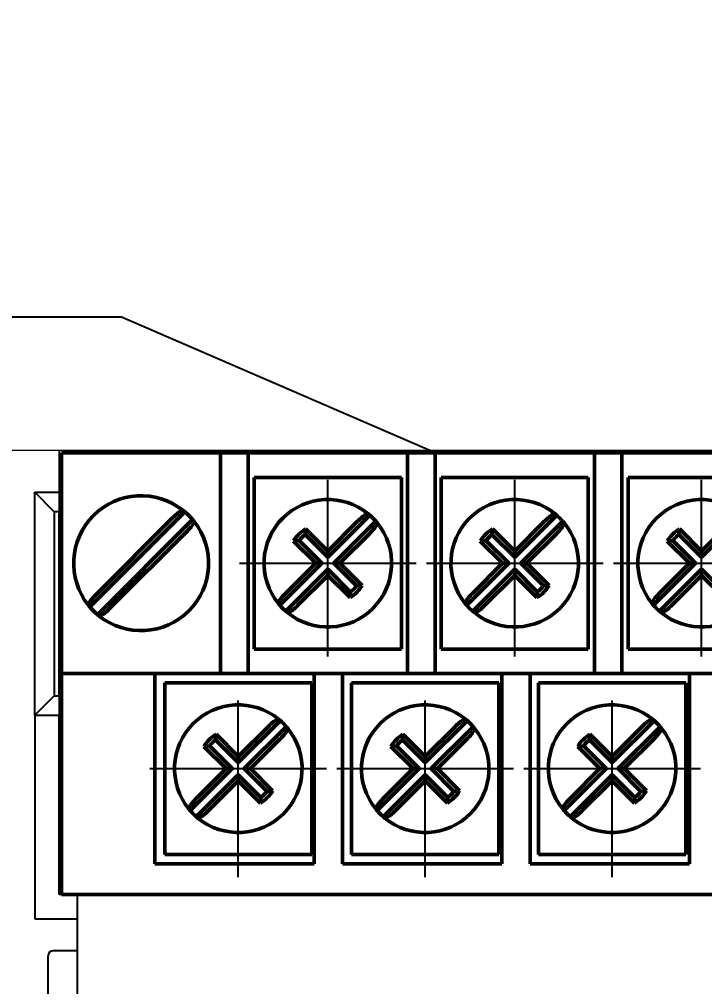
# Model space of a CAD drawing. Header units: millimetres. Extents: x 3520 to 8864, y 403 to 1747.
# Drawn here: x 5619.863 to 5623.215, y 875.92 to 880.653 of the extents above; entities that cross this region are included whole.
import ezdxf
from ezdxf import colors
from ezdxf.entities.mleader import LeaderData, LeaderLine
from ezdxf.math import Vec2, Vec3

# ---------------------------------------------------------------- set-up
doc = ezdxf.new("R2010")
doc.units = ezdxf.units.MM
doc.linetypes.add('CENTER', pattern=[10.16, 6.35, -1.27, 1.27, -1.27])
doc.layers.add('main', color=5, linetype='Continuous', lineweight=50)
doc.layers.add('ОСЕВЫЕ', color=1, linetype='CENTER', lineweight=25)
doc.layers.add('Ссылки', color=6, linetype='Continuous')
doc.styles.get("Standard").update_dxf_attribs({"font": 'arial.ttf'})

# ---------------------------------------------------------------- blocks, each defined once
blk = doc.blocks.new('_None')

msp = doc.modelspace()

# ---------------------------------------------------------------- linework, layer by layer
at = {"color": 0, "linetype": 'Continuous', "lineweight": 15}
for p, q in [((5620.0579, 878.5436, 1518.358), (5619.6679, 878.5436, 1518.358)), ((5626.8379, 878.5436, 1518.358), (5620.0579, 878.5436, 1518.358))]:
    msp.add_line(p, q, dxfattribs=at)
at = {"layer": 'main', "color": 0, "lineweight": 25}
for p, q in [((5620.0579, 878.5436, 1518.358), (5620.0579, 878.3396, 1518.358)), ((5619.9379, 877.2476, 1518.358), (5619.9379, 878.3396, 1518.358)), ((5620.0339, 878.2436, 1518.358), (5619.9379, 878.3396, 1518.358)), ((5619.9379, 878.3396, 1518.358), (5620.0579, 878.3396, 1518.358)), ((5620.0579, 878.3396, 1518.358), (5620.0579, 878.2436, 1518.358)), ((5620.0339, 878.2436, 1518.358), (5620.0339, 877.3436, 1518.358)), ((5620.0579, 878.2436, 1518.358), (5620.0339, 878.2436, 1518.358)), ((5620.0579, 877.3436, 1518.358), (5620.0579, 878.2436, 1518.358)), ((5620.0339, 877.3436, 1518.358), (5619.9379, 877.2476, 1518.358)), ((5620.0339, 877.3436, 1518.358), (5620.0579, 877.3436, 1518.358)), ((5620.0579, 877.3436, 1518.358), (5620.0579, 877.2476, 1518.358)), ((5619.9379, 877.2476, 1518.358), (5620.0579, 877.2476, 1518.358)), ((5619.9379, 877.2476, 1518.358), (5619.9379, 876.2516, 1518.358)), ((5620.0579, 876.3716, 1518.358), (5620.0579, 877.2476, 1518.358)), ((5620.1479, 876.3716, 1518.358), (5620.0579, 876.3716, 1518.358)), ((5620.1479, 875.6636, 1518.358), (5620.1479, 876.3716, 1518.358)), ((5619.9379, 876.2516, 1518.358), (5620.1479, 876.2516, 1518.358)), ((5620.0039, 875.8796, 1518.358), (5620.0039, 876.0716, 1518.358)), ((5620.1479, 876.0956, 1518.358), (5620.0279, 876.0956, 1518.358))]:
    msp.add_line(p, q, dxfattribs=at)
at = {"layer": 'main', "color": 0}
for p, q in [((5620.8475, 878.5316, 1518.358), (5620.0699, 878.5316, 1518.358)), ((5620.0699, 877.4516, 1518.358), (5620.0699, 878.5316, 1518.358)), ((5620.8475, 878.5316, 1518.358), (5620.9819, 878.5316, 1518.358)), ((5620.8475, 878.4116, 1518.358), (5620.8475, 878.5316, 1518.358)), ((5620.9819, 878.5316, 1518.358), (5620.9819, 878.4116, 1518.358)), ((5621.7619, 878.5316, 1518.358), (5620.9819, 878.5316, 1518.358)), ((5621.7619, 878.5316, 1518.358), (5621.8963, 878.5316, 1518.358)), ((5621.7619, 878.4116, 1518.358), (5621.7619, 878.5316, 1518.358)), ((5621.8963, 878.5316, 1518.358), (5621.8963, 878.4116, 1518.358)), ((5622.6763, 878.5316, 1518.358), (5621.8963, 878.5316, 1518.358)), ((5622.6763, 878.5316, 1518.358), (5622.8107, 878.5316, 1518.358)), ((5622.6763, 878.4116, 1518.358), (5622.6763, 878.5316, 1518.358)), ((5622.8107, 878.5316, 1518.358), (5622.8107, 878.4116, 1518.358)), ((5623.5907, 878.5316, 1518.358), (5622.8107, 878.5316, 1518.358)), ((5620.8475, 877.4516, 1518.358), (5620.8475, 878.4116, 1518.358)), ((5620.9819, 878.4116, 1518.358), (5620.9819, 877.4516, 1518.358)), ((5621.0119, 878.4116, 1518.358), (5621.0119, 877.5716, 1518.358)), ((5621.7319, 878.4116, 1518.358), (5621.0119, 878.4116, 1518.358)), ((5621.7319, 877.5716, 1518.358), (5621.7319, 878.4116, 1518.358)), ((5621.7619, 877.4516, 1518.358), (5621.7619, 878.4116, 1518.358)), ((5621.8963, 878.4116, 1518.358), (5621.8963, 877.4516, 1518.358)), ((5622.6463, 878.4116, 1518.358), (5621.9263, 878.4116, 1518.358)), ((5621.9263, 878.4116, 1518.358), (5621.9263, 877.5716, 1518.358)), ((5622.6463, 877.5716, 1518.358), (5622.6463, 878.4116, 1518.358)), ((5622.6763, 877.4516, 1518.358), (5622.6763, 878.4116, 1518.358)), ((5622.8107, 878.4116, 1518.358), (5622.8107, 877.4516, 1518.358)), ((5623.5607, 878.4116, 1518.358), (5622.8407, 878.4116, 1518.358)), ((5622.8407, 878.4116, 1518.358), (5622.8407, 877.5716, 1518.358)), ((5620.6723, 878.2431, 1518.358), (5620.2071, 877.778, 1518.358)), ((5620.6126, 878.2134, 1518.358), (5620.2369, 877.8376, 1518.358)), ((5620.2451, 877.74, 1518.358), (5620.7102, 878.2051, 1518.358)), ((5621.5773, 878.2264, 1518.358), (5621.3719, 878.021, 1518.358)), ((5622.4917, 878.2264, 1518.358), (5622.2863, 878.021, 1518.358)), ((5623.4061, 878.2264, 1518.358), (5623.2007, 878.021, 1518.358)), ((5621.2607, 878.1322, 1518.358), (5621.263, 878.1598, 1518.358)), ((5621.3719, 878.051, 1518.358), (5621.263, 878.1598, 1518.358)), ((5621.5179, 878.197, 1518.358), (5621.3719, 878.051, 1518.358)), ((5621.4014, 877.9916, 1518.358), (5621.6067, 878.1969, 1518.358)), ((5622.1751, 878.1322, 1518.358), (5622.1774, 878.1598, 1518.358)), ((5622.2863, 878.051, 1518.358), (5622.1774, 878.1598, 1518.358)), ((5622.4323, 878.197, 1518.358), (5622.2863, 878.051, 1518.358)), ((5622.3158, 877.9916, 1518.358), (5622.5211, 878.1969, 1518.358)), ((5623.0895, 878.1322, 1518.358), (5623.0918, 878.1598, 1518.358)), ((5623.2007, 878.051, 1518.358), (5623.0918, 878.1598, 1518.358)), ((5623.3467, 878.197, 1518.358), (5623.2007, 878.051, 1518.358)), ((5620.3047, 877.7697, 1518.358), (5620.6805, 878.1455, 1518.358)), ((5621.3719, 878.021, 1518.358), (5621.2607, 878.1322, 1518.358)), ((5621.4313, 877.9916, 1518.358), (5621.5773, 878.1376, 1518.358)), ((5622.2863, 878.021, 1518.358), (5622.1751, 878.1322, 1518.358)), ((5622.3457, 877.9916, 1518.358), (5622.4917, 878.1376, 1518.358)), ((5623.2007, 878.021, 1518.358), (5623.0895, 878.1322, 1518.358)), ((5621.2313, 878.1027, 1518.358), (5621.2036, 878.1004, 1518.358)), ((5621.2036, 878.1004, 1518.358), (5621.3125, 877.9916, 1518.358)), ((5621.2313, 878.1027, 1518.358), (5621.3424, 877.9916, 1518.358)), ((5622.1457, 878.1027, 1518.358), (5622.118, 878.1004, 1518.358)), ((5622.118, 878.1004, 1518.358), (5622.2269, 877.9916, 1518.358)), ((5622.1457, 878.1027, 1518.358), (5622.2568, 877.9916, 1518.358)), ((5623.0601, 878.1027, 1518.358), (5623.0324, 878.1004, 1518.358)), ((5623.0324, 878.1004, 1518.358), (5623.1413, 877.9916, 1518.358)), ((5623.0601, 878.1027, 1518.358), (5623.1712, 877.9916, 1518.358)), ((5621.3719, 878.021, 1518.358), (5621.3719, 878.051, 1518.358)), ((5622.2863, 878.021, 1518.358), (5622.2863, 878.051, 1518.358)), ((5623.2007, 878.021, 1518.358), (5623.2007, 878.051, 1518.358)), ((5621.3424, 877.9916, 1518.358), (5621.137, 877.7862, 1518.358)), ((5621.3125, 877.9916, 1518.358), (5621.1665, 877.8456, 1518.358)), ((5621.3424, 877.9916, 1518.358), (5621.3125, 877.9916, 1518.358)), ((5621.4014, 877.9916, 1518.358), (5621.4313, 877.9916, 1518.358)), ((5621.5125, 877.8804, 1518.358), (5621.4014, 877.9916, 1518.358)), ((5621.5401, 877.8827, 1518.358), (5621.4313, 877.9916, 1518.358)), ((5622.2568, 877.9916, 1518.358), (5622.0514, 877.7862, 1518.358)), ((5622.2269, 877.9916, 1518.358), (5622.0809, 877.8456, 1518.358)), ((5622.2568, 877.9916, 1518.358), (5622.2269, 877.9916, 1518.358)), ((5622.3158, 877.9916, 1518.358), (5622.3457, 877.9916, 1518.358)), ((5622.4269, 877.8804, 1518.358), (5622.3158, 877.9916, 1518.358)), ((5622.4545, 877.8827, 1518.358), (5622.3457, 877.9916, 1518.358)), ((5623.1712, 877.9916, 1518.358), (5622.9658, 877.7862, 1518.358)), ((5623.1413, 877.9916, 1518.358), (5622.9953, 877.8456, 1518.358)), ((5623.1712, 877.9916, 1518.358), (5623.1413, 877.9916, 1518.358)), ((5621.1665, 877.7567, 1518.358), (5621.3719, 877.9621, 1518.358)), ((5621.2259, 877.7862, 1518.358), (5621.3719, 877.9322, 1518.358)), ((5621.3719, 877.9621, 1518.358), (5621.3719, 877.9322, 1518.358)), ((5621.3719, 877.9621, 1518.358), (5621.483, 877.8509, 1518.358)), ((5621.3719, 877.9322, 1518.358), (5621.4807, 877.8233, 1518.358)), ((5622.0809, 877.7567, 1518.358), (5622.2863, 877.9621, 1518.358)), ((5622.1403, 877.7862, 1518.358), (5622.2863, 877.9322, 1518.358)), ((5622.2863, 877.9621, 1518.358), (5622.2863, 877.9322, 1518.358)), ((5622.2863, 877.9621, 1518.358), (5622.3974, 877.8509, 1518.358)), ((5622.2863, 877.9322, 1518.358), (5622.3951, 877.8233, 1518.358)), ((5622.9953, 877.7567, 1518.358), (5623.2007, 877.9621, 1518.358)), ((5623.0547, 877.7862, 1518.358), (5623.2007, 877.9322, 1518.358)), ((5623.2007, 877.9621, 1518.358), (5623.2007, 877.9322, 1518.358)), ((5623.2007, 877.9621, 1518.358), (5623.3118, 877.8509, 1518.358)), ((5623.2007, 877.9322, 1518.358), (5623.3095, 877.8233, 1518.358)), ((5621.5125, 877.8804, 1518.358), (5621.5401, 877.8827, 1518.358)), ((5622.4269, 877.8804, 1518.358), (5622.4545, 877.8827, 1518.358)), ((5621.483, 877.8509, 1518.358), (5621.4807, 877.8233, 1518.358)), ((5622.3974, 877.8509, 1518.358), (5622.3951, 877.8233, 1518.358)), ((5621.0119, 877.5716, 1518.358), (5621.7319, 877.5716, 1518.358)), ((5621.9263, 877.5716, 1518.358), (5622.6463, 877.5716, 1518.358)), ((5622.8407, 877.5716, 1518.358), (5623.5607, 877.5716, 1518.358)), ((5620.0699, 877.3316, 1518.358), (5620.0699, 877.4516, 1518.358)), ((5620.0699, 877.4516, 1518.358), (5620.5259, 877.4516, 1518.358)), ((5620.5259, 877.4516, 1518.358), (5620.5259, 877.3316, 1518.358)), ((5621.3059, 877.4516, 1518.358), (5620.5259, 877.4516, 1518.358)), ((5621.3059, 877.4516, 1518.358), (5621.4439, 877.4516, 1518.358)), ((5621.3059, 877.3316, 1518.358), (5621.3059, 877.4516, 1518.358)), ((5621.4439, 877.4516, 1518.358), (5621.4439, 877.3316, 1518.358)), ((5622.2239, 877.4516, 1518.358), (5621.4439, 877.4516, 1518.358)), ((5622.2239, 877.3316, 1518.358), (5622.2239, 877.4516, 1518.358)), ((5622.2239, 877.4516, 1518.358), (5622.3619, 877.4516, 1518.358)), ((5622.3619, 877.4516, 1518.358), (5622.3619, 877.3316, 1518.358)), ((5623.1419, 877.4516, 1518.358), (5622.3619, 877.4516, 1518.358)), ((5623.1419, 877.3316, 1518.358), (5623.1419, 877.4516, 1518.358)), ((5623.1419, 877.4516, 1518.358), (5623.2799, 877.4516, 1518.358)), ((5620.5739, 877.4066, 1518.358), (5620.5739, 876.5666, 1518.358)), ((5621.2939, 877.4066, 1518.358), (5620.5739, 877.4066, 1518.358)), ((5621.2939, 876.5666, 1518.358), (5621.2939, 877.4066, 1518.358)), ((5621.4883, 877.4066, 1518.358), (5621.4883, 876.5666, 1518.358)), ((5622.2083, 877.4066, 1518.358), (5621.4883, 877.4066, 1518.358)), ((5622.2083, 876.5666, 1518.358), (5622.2083, 877.4066, 1518.358)), ((5622.4027, 877.4066, 1518.358), (5622.4027, 876.5666, 1518.358)), ((5623.1227, 877.4066, 1518.358), (5622.4027, 877.4066, 1518.358)), ((5623.1227, 876.5666, 1518.358), (5623.1227, 877.4066, 1518.358)), ((5620.0699, 876.3716, 1518.358), (5620.0699, 877.3316, 1518.358)), ((5620.5259, 877.3316, 1518.358), (5620.5259, 876.5216, 1518.358)), ((5621.3059, 876.5216, 1518.358), (5621.3059, 877.3316, 1518.358)), ((5621.4439, 877.3316, 1518.358), (5621.4439, 876.5216, 1518.358)), ((5622.2239, 876.5216, 1518.358), (5622.2239, 877.3316, 1518.358)), ((5622.3619, 877.3316, 1518.358), (5622.3619, 876.5216, 1518.358)), ((5623.1419, 876.5216, 1518.358), (5623.1419, 877.3316, 1518.358)), ((5621.1393, 877.2214, 1518.358), (5620.9339, 877.016, 1518.358)), ((5622.0537, 877.2214, 1518.358), (5621.8483, 877.016, 1518.358)), ((5622.9681, 877.2214, 1518.358), (5622.7627, 877.016, 1518.358)), ((5621.0799, 877.192, 1518.358), (5620.9339, 877.046, 1518.358)), ((5620.9634, 876.9866, 1518.358), (5621.1687, 877.1919, 1518.358)), ((5621.9943, 877.192, 1518.358), (5621.8483, 877.046, 1518.358)), ((5621.8778, 876.9866, 1518.358), (5622.0831, 877.1919, 1518.358)), ((5622.9087, 877.192, 1518.358), (5622.7627, 877.046, 1518.358)), ((5622.7922, 876.9866, 1518.358), (5622.9975, 877.1919, 1518.358)), ((5620.8227, 877.1272, 1518.358), (5620.825, 877.1548, 1518.358)), ((5620.9339, 877.016, 1518.358), (5620.8227, 877.1272, 1518.358)), ((5620.9339, 877.046, 1518.358), (5620.825, 877.1548, 1518.358)), ((5620.9933, 876.9866, 1518.358), (5621.1393, 877.1326, 1518.358)), ((5621.7371, 877.1272, 1518.358), (5621.7394, 877.1548, 1518.358)), ((5621.8483, 877.016, 1518.358), (5621.7371, 877.1272, 1518.358)), ((5621.8483, 877.046, 1518.358), (5621.7394, 877.1548, 1518.358)), ((5621.9077, 876.9866, 1518.358), (5622.0537, 877.1326, 1518.358)), ((5622.6515, 877.1272, 1518.358), (5622.6538, 877.1548, 1518.358)), ((5622.7627, 877.016, 1518.358), (5622.6515, 877.1272, 1518.358)), ((5622.7627, 877.046, 1518.358), (5622.6538, 877.1548, 1518.358)), ((5622.8221, 876.9866, 1518.358), (5622.9681, 877.1326, 1518.358)), ((5620.7933, 877.0977, 1518.358), (5620.7656, 877.0954, 1518.358)), ((5620.7656, 877.0954, 1518.358), (5620.8745, 876.9866, 1518.358)), ((5620.7933, 877.0977, 1518.358), (5620.9044, 876.9866, 1518.358)), ((5621.7077, 877.0977, 1518.358), (5621.68, 877.0954, 1518.358)), ((5621.68, 877.0954, 1518.358), (5621.7889, 876.9866, 1518.358)), ((5621.7077, 877.0977, 1518.358), (5621.8188, 876.9866, 1518.358)), ((5622.6221, 877.0977, 1518.358), (5622.5944, 877.0954, 1518.358)), ((5622.5944, 877.0954, 1518.358), (5622.7033, 876.9866, 1518.358)), ((5622.6221, 877.0977, 1518.358), (5622.7332, 876.9866, 1518.358)), ((5620.9339, 877.016, 1518.358), (5620.9339, 877.046, 1518.358)), ((5621.8483, 877.016, 1518.358), (5621.8483, 877.046, 1518.358)), ((5622.7627, 877.016, 1518.358), (5622.7627, 877.046, 1518.358)), ((5620.9044, 876.9866, 1518.358), (5620.699, 876.7812, 1518.358)), ((5620.8745, 876.9866, 1518.358), (5620.7285, 876.8406, 1518.358)), ((5620.9044, 876.9866, 1518.358), (5620.8745, 876.9866, 1518.358)), ((5620.9634, 876.9866, 1518.358), (5620.9933, 876.9866, 1518.358)), ((5621.0745, 876.8754, 1518.358), (5620.9634, 876.9866, 1518.358)), ((5621.1021, 876.8777, 1518.358), (5620.9933, 876.9866, 1518.358)), ((5621.8188, 876.9866, 1518.358), (5621.6134, 876.7812, 1518.358)), ((5621.7889, 876.9866, 1518.358), (5621.6429, 876.8406, 1518.358)), ((5621.8188, 876.9866, 1518.358), (5621.7889, 876.9866, 1518.358)), ((5621.8778, 876.9866, 1518.358), (5621.9077, 876.9866, 1518.358)), ((5621.9889, 876.8754, 1518.358), (5621.8778, 876.9866, 1518.358)), ((5622.0165, 876.8777, 1518.358), (5621.9077, 876.9866, 1518.358)), ((5622.7332, 876.9866, 1518.358), (5622.5278, 876.7812, 1518.358)), ((5622.7033, 876.9866, 1518.358), (5622.5573, 876.8406, 1518.358)), ((5622.7332, 876.9866, 1518.358), (5622.7033, 876.9866, 1518.358)), ((5622.7922, 876.9866, 1518.358), (5622.8221, 876.9866, 1518.358)), ((5622.9033, 876.8754, 1518.358), (5622.7922, 876.9866, 1518.358)), ((5622.9309, 876.8777, 1518.358), (5622.8221, 876.9866, 1518.358)), ((5620.7285, 876.7517, 1518.358), (5620.9339, 876.9571, 1518.358)), ((5620.7879, 876.7812, 1518.358), (5620.9339, 876.9272, 1518.358)), ((5620.9339, 876.9571, 1518.358), (5620.9339, 876.9272, 1518.358)), ((5620.9339, 876.9571, 1518.358), (5621.045, 876.8459, 1518.358)), ((5620.9339, 876.9272, 1518.358), (5621.0427, 876.8183, 1518.358)), ((5621.6429, 876.7517, 1518.358), (5621.8483, 876.9571, 1518.358)), ((5621.7023, 876.7812, 1518.358), (5621.8483, 876.9272, 1518.358)), ((5621.8483, 876.9571, 1518.358), (5621.8483, 876.9272, 1518.358)), ((5621.8483, 876.9571, 1518.358), (5621.9594, 876.8459, 1518.358)), ((5621.8483, 876.9272, 1518.358), (5621.9571, 876.8183, 1518.358)), ((5622.5573, 876.7517, 1518.358), (5622.7627, 876.9571, 1518.358)), ((5622.6167, 876.7812, 1518.358), (5622.7627, 876.9272, 1518.358)), ((5622.7627, 876.9571, 1518.358), (5622.7627, 876.9272, 1518.358)), ((5622.7627, 876.9571, 1518.358), (5622.8738, 876.8459, 1518.358)), ((5622.7627, 876.9272, 1518.358), (5622.8715, 876.8183, 1518.358)), ((5621.0745, 876.8754, 1518.358), (5621.1021, 876.8777, 1518.358)), ((5621.9889, 876.8754, 1518.358), (5622.0165, 876.8777, 1518.358)), ((5622.9033, 876.8754, 1518.358), (5622.9309, 876.8777, 1518.358)), ((5621.045, 876.8459, 1518.358), (5621.0427, 876.8183, 1518.358)), ((5621.9594, 876.8459, 1518.358), (5621.9571, 876.8183, 1518.358)), ((5622.8738, 876.8459, 1518.358), (5622.8715, 876.8183, 1518.358)), ((5620.5739, 876.5666, 1518.358), (5621.2939, 876.5666, 1518.358)), ((5621.4883, 876.5666, 1518.358), (5622.2083, 876.5666, 1518.358)), ((5622.4027, 876.5666, 1518.358), (5623.1227, 876.5666, 1518.358)), ((5620.5259, 876.5216, 1518.358), (5621.3059, 876.5216, 1518.358)), ((5621.4439, 876.5216, 1518.358), (5622.2239, 876.5216, 1518.358)), ((5622.3619, 876.5216, 1518.358), (5623.1419, 876.5216, 1518.358)), ((5626.7899, 876.3716, 1518.358), (5620.0699, 876.3716, 1518.358))]:
    msp.add_line(p, q, dxfattribs=at)
for centre, radius, start, end in [((5620.4587, 877.9916, 1518.358), 0.33, 51.5111, 218.4889), ((5621.3719, 877.9916, 1518.358), 0.312, 50.7798, 219.2202), ((5622.2863, 877.9916, 1518.358), 0.312, 50.7798, 219.2202), ((5623.2007, 877.9916, 1518.358), 0.312, 50.7798, 219.2202), ((5620.4587, 877.9916, 1518.358), 0.33, 49.6653, 51.5111), ((5620.4587, 877.9916, 1518.358), 0.33, 40.3347, 49.6653), ((5620.4587, 877.9916, 1518.358), 0.33, 38.4889, 40.3347), ((5621.3719, 877.9916, 1518.358), 0.312, 48.8301, 50.7798), ((5621.3719, 877.9916, 1518.358), 0.312, 41.1699, 48.8301), ((5622.2863, 877.9916, 1518.358), 0.312, 48.8301, 50.7798), ((5622.2863, 877.9916, 1518.358), 0.312, 41.1699, 48.8301), ((5620.4587, 877.9916, 1518.358), 0.33, 231.5111, 38.4889), ((5621.3719, 877.9916, 1518.358), 0.312, 230.7798, 39.2202), ((5621.3719, 877.9916, 1518.358), 0.2004, 122.9031, 147.0969), ((5621.3719, 877.9916, 1518.358), 0.312, 39.2202, 41.1699), ((5622.2863, 877.9916, 1518.358), 0.312, 230.7798, 39.2202), ((5622.2863, 877.9916, 1518.358), 0.2004, 122.9031, 147.0969), ((5622.2863, 877.9916, 1518.358), 0.312, 39.2202, 41.1699), ((5623.2007, 877.9916, 1518.358), 0.312, 230.7798, 39.2202), ((5623.2007, 877.9916, 1518.358), 0.2004, 122.9031, 147.0969), ((5621.3719, 877.9916, 1518.358), 0.1793, 128.3235, 141.6765), ((5622.2863, 877.9916, 1518.358), 0.1793, 128.3235, 141.6765), ((5623.2007, 877.9916, 1518.358), 0.1793, 128.3235, 141.6765), ((5621.3719, 877.9916, 1518.358), 0.2004, 302.9031, 327.0969), ((5621.3719, 877.9916, 1518.358), 0.1793, 308.3235, 321.6765), ((5622.2863, 877.9916, 1518.358), 0.2004, 302.9031, 327.0969), ((5622.2863, 877.9916, 1518.358), 0.1793, 308.3235, 321.6765), ((5620.4587, 877.9916, 1518.358), 0.33, 218.4889, 220.3347), ((5620.4587, 877.9916, 1518.358), 0.33, 220.3347, 229.6653), ((5621.3719, 877.9916, 1518.358), 0.312, 219.2202, 221.1699), ((5621.3719, 877.9916, 1518.358), 0.312, 221.1699, 228.8301), ((5622.2863, 877.9916, 1518.358), 0.312, 219.2202, 221.1699), ((5622.2863, 877.9916, 1518.358), 0.312, 221.1699, 228.8301), ((5623.2007, 877.9916, 1518.358), 0.312, 219.2202, 221.1699), ((5623.2007, 877.9916, 1518.358), 0.312, 221.1699, 228.8301), ((5620.4587, 877.9916, 1518.358), 0.33, 229.6653, 231.5111), ((5621.3719, 877.9916, 1518.358), 0.312, 228.8301, 230.7798), ((5622.2863, 877.9916, 1518.358), 0.312, 228.8301, 230.7798), ((5623.2007, 877.9916, 1518.358), 0.312, 228.8301, 230.7798), ((5620.9339, 876.9866, 1518.358), 0.312, 50.7798, 219.2202), ((5621.8483, 876.9866, 1518.358), 0.312, 50.7798, 219.2202), ((5622.7627, 876.9866, 1518.358), 0.312, 50.7798, 219.2202), ((5620.9339, 876.9866, 1518.358), 0.312, 48.8301, 50.7798), ((5620.9339, 876.9866, 1518.358), 0.312, 41.1699, 48.8301), ((5621.8483, 876.9866, 1518.358), 0.312, 48.8301, 50.7798), ((5621.8483, 876.9866, 1518.358), 0.312, 41.1699, 48.8301), ((5622.7627, 876.9866, 1518.358), 0.312, 48.8301, 50.7798), ((5622.7627, 876.9866, 1518.358), 0.312, 41.1699, 48.8301), ((5620.9339, 876.9866, 1518.358), 0.312, 230.7798, 39.2202), ((5620.9339, 876.9866, 1518.358), 0.312, 39.2202, 41.1699), ((5621.8483, 876.9866, 1518.358), 0.312, 230.7798, 39.2202), ((5621.8483, 876.9866, 1518.358), 0.312, 39.2202, 41.1699), ((5622.7627, 876.9866, 1518.358), 0.312, 230.7798, 39.2202), ((5622.7627, 876.9866, 1518.358), 0.312, 39.2202, 41.1699), ((5620.9339, 876.9866, 1518.358), 0.2004, 122.9031, 147.0969), ((5620.9339, 876.9866, 1518.358), 0.1793, 128.3235, 141.6765), ((5621.8483, 876.9866, 1518.358), 0.2004, 122.9031, 147.0969), ((5621.8483, 876.9866, 1518.358), 0.1793, 128.3235, 141.6765), ((5622.7627, 876.9866, 1518.358), 0.2004, 122.9031, 147.0969), ((5622.7627, 876.9866, 1518.358), 0.1793, 128.3235, 141.6765), ((5620.9339, 876.9866, 1518.358), 0.2004, 302.9031, 327.0969), ((5620.9339, 876.9866, 1518.358), 0.1793, 308.3235, 321.6765), ((5621.8483, 876.9866, 1518.358), 0.2004, 302.9031, 327.0969), ((5621.8483, 876.9866, 1518.358), 0.1793, 308.3235, 321.6765), ((5622.7627, 876.9866, 1518.358), 0.2004, 302.9031, 327.0969), ((5622.7627, 876.9866, 1518.358), 0.1793, 308.3235, 321.6765), ((5620.9339, 876.9866, 1518.358), 0.312, 219.2202, 221.1699), ((5620.9339, 876.9866, 1518.358), 0.312, 221.1699, 228.8301), ((5621.8483, 876.9866, 1518.358), 0.312, 219.2202, 221.1699), ((5621.8483, 876.9866, 1518.358), 0.312, 221.1699, 228.8301), ((5622.7627, 876.9866, 1518.358), 0.312, 219.2202, 221.1699), ((5622.7627, 876.9866, 1518.358), 0.312, 221.1699, 228.8301), ((5620.9339, 876.9866, 1518.358), 0.312, 228.8301, 230.7798), ((5621.8483, 876.9866, 1518.358), 0.312, 228.8301, 230.7798), ((5622.7627, 876.9866, 1518.358), 0.312, 228.8301, 230.7798)]:
    msp.add_arc(centre, radius, start, end, dxfattribs=at)
at = {"layer": 'main', "color": 0, "lineweight": 25}
msp.add_arc((5620.0279, 876.0716, 1518.358), 0.024, 90, 180, dxfattribs=at)
at = {"layer": 'main', "color": 0}
for points, knots in [([(5620.6641, 878.2499, 1518.358), (5620.6626, 878.2501, 1518.358), (5620.6598, 878.2507, 1518.358), (5620.6497, 878.2451, 1518.358), (5620.6367, 878.2355, 1518.358), (5620.6236, 878.2241, 1518.358), (5620.6156, 878.2163, 1518.358), (5620.6126, 878.2134, 1518.358)], [0, 0, 0, 0, 0.216128, 0.432423, 0.650692, 0.870009, 1, 1, 1, 1]), ([(5621.5692, 878.2333, 1518.358), (5621.5677, 878.2335, 1518.358), (5621.5649, 878.2341, 1518.358), (5621.5548, 878.2286, 1518.358), (5621.5419, 878.219, 1518.358), (5621.5288, 878.2077, 1518.358), (5621.5209, 878.1999, 1518.358), (5621.5179, 878.197, 1518.358)], [0, 0, 0, 0, 0.216574, 0.4330774, 0.6511961, 0.8699885, 1, 1, 1, 1]), ([(5622.4836, 878.2333, 1518.358), (5622.4821, 878.2335, 1518.358), (5622.4793, 878.2341, 1518.358), (5622.4692, 878.2286, 1518.358), (5622.4563, 878.219, 1518.358), (5622.4432, 878.2077, 1518.358), (5622.4353, 878.1999, 1518.358), (5622.4323, 878.197, 1518.358)], [0, 0, 0, 0, 0.216574, 0.433078, 0.651196, 0.869989, 1, 1, 1, 1]), ([(5620.6805, 878.1455, 1518.358), (5620.6816, 878.1466, 1518.358), (5620.6875, 878.1525, 1518.358), (5620.6977, 878.1637, 1518.358), (5620.7088, 878.1776, 1518.358), (5620.716, 878.1889, 1518.358), (5620.718, 878.1949, 1518.358), (5620.7172, 878.1965, 1518.358), (5620.717, 878.1969, 1518.358)], [0, 0, 0, 0, 0.0486, 0.260524, 0.477087, 0.696083, 0.915047, 1, 1, 1, 1]), ([(5621.5773, 878.1376, 1518.358), (5621.5821, 878.1425, 1518.358), (5621.5917, 878.1525, 1518.358), (5621.6035, 878.1669, 1518.358), (5621.6115, 878.1788, 1518.358), (5621.6146, 878.1861, 1518.358), (5621.6139, 878.1881, 1518.358), (5621.6136, 878.1888, 1518.358)], [0, 0, 0, 0, 0.216019, 0.431945, 0.650024, 0.868797, 1, 1, 1, 1]), ([(5622.4917, 878.1376, 1518.358), (5622.4965, 878.1425, 1518.358), (5622.5061, 878.1525, 1518.358), (5622.5179, 878.1669, 1518.358), (5622.5259, 878.1788, 1518.358), (5622.529, 878.1861, 1518.358), (5622.5283, 878.1881, 1518.358), (5622.528, 878.1888, 1518.358)], [0, 0, 0, 0, 0.216019, 0.431946, 0.650024, 0.868797, 1, 1, 1, 1]), ([(5620.2369, 877.8376, 1518.358), (5620.2358, 877.8365, 1518.358), (5620.2299, 877.8306, 1518.358), (5620.2197, 877.8194, 1518.358), (5620.2085, 877.8055, 1518.358), (5620.2014, 877.7942, 1518.358), (5620.1994, 877.7882, 1518.358), (5620.2002, 877.7866, 1518.358), (5620.2004, 877.7862, 1518.358)], [0, 0, 0, 0, 0.0486001, 0.2605235, 0.4770858, 0.6960816, 0.9150456, 1, 1, 1, 1]), ([(5621.1665, 877.8456, 1518.358), (5621.1617, 877.8406, 1518.358), (5621.152, 877.8306, 1518.358), (5621.1403, 877.8162, 1518.358), (5621.1322, 877.8043, 1518.358), (5621.1291, 877.797, 1518.358), (5621.1299, 877.795, 1518.358), (5621.1302, 877.7943, 1518.358)], [0, 0, 0, 0, 0.216027, 0.431946, 0.650025, 0.868797, 1, 1, 1, 1]), ([(5622.0809, 877.8456, 1518.358), (5622.0761, 877.8406, 1518.358), (5622.0664, 877.8306, 1518.358), (5622.0547, 877.8162, 1518.358), (5622.0466, 877.8043, 1518.358), (5622.0435, 877.797, 1518.358), (5622.0443, 877.795, 1518.358), (5622.0446, 877.7943, 1518.358)], [0, 0, 0, 0, 0.216027, 0.431947, 0.650025, 0.868797, 1, 1, 1, 1]), ([(5622.9953, 877.8456, 1518.358), (5622.9905, 877.8406, 1518.358), (5622.9808, 877.8306, 1518.358), (5622.9691, 877.8162, 1518.358), (5622.961, 877.8043, 1518.358), (5622.9579, 877.797, 1518.358), (5622.9587, 877.795, 1518.358), (5622.959, 877.7943, 1518.358)], [0, 0, 0, 0, 0.216026, 0.431945, 0.650025, 0.868797, 1, 1, 1, 1]), ([(5621.1746, 877.7498, 1518.358), (5621.176, 877.7496, 1518.358), (5621.1789, 877.749, 1518.358), (5621.1889, 877.7545, 1518.358), (5621.2019, 877.7641, 1518.358), (5621.2149, 877.7755, 1518.358), (5621.2229, 877.7833, 1518.358), (5621.2259, 877.7862, 1518.358)], [0, 0, 0, 0, 0.216573, 0.433075, 0.651192, 0.869983, 1, 1, 1, 1]), ([(5622.089, 877.7498, 1518.358), (5622.0904, 877.7496, 1518.358), (5622.0933, 877.749, 1518.358), (5622.1033, 877.7545, 1518.358), (5622.1163, 877.7641, 1518.358), (5622.1293, 877.7755, 1518.358), (5622.1373, 877.7833, 1518.358), (5622.1403, 877.7862, 1518.358)], [0, 0, 0, 0, 0.2165734, 0.4330756, 0.6511932, 0.8699827, 1, 1, 1, 1]), ([(5623.0034, 877.7498, 1518.358), (5623.0048, 877.7496, 1518.358), (5623.0077, 877.749, 1518.358), (5623.0177, 877.7545, 1518.358), (5623.0307, 877.7641, 1518.358), (5623.0437, 877.7755, 1518.358), (5623.0517, 877.7833, 1518.358), (5623.0547, 877.7862, 1518.358)], [0, 0, 0, 0, 0.2165726, 0.4330746, 0.6511919, 0.8699828, 1, 1, 1, 1]), ([(5620.2533, 877.7333, 1518.358), (5620.2547, 877.733, 1518.358), (5620.2576, 877.7325, 1518.358), (5620.2677, 877.738, 1518.358), (5620.2807, 877.7477, 1518.358), (5620.2938, 877.759, 1518.358), (5620.3018, 877.7668, 1518.358), (5620.3047, 877.7697, 1518.358)], [0, 0, 0, 0, 0.2161272, 0.4324238, 0.6506939, 0.8700094, 1, 1, 1, 1]), ([(5621.1312, 877.2283, 1518.358), (5621.1297, 877.2285, 1518.358), (5621.1269, 877.2291, 1518.358), (5621.1168, 877.2236, 1518.358), (5621.1039, 877.214, 1518.358), (5621.0908, 877.2027, 1518.358), (5621.0829, 877.1949, 1518.358), (5621.0799, 877.192, 1518.358)], [0, 0, 0, 0, 0.2165729, 0.4330749, 0.6511922, 0.8699827, 1, 1, 1, 1]), ([(5622.0456, 877.2283, 1518.358), (5622.0441, 877.2285, 1518.358), (5622.0413, 877.2291, 1518.358), (5622.0312, 877.2236, 1518.358), (5622.0183, 877.214, 1518.358), (5622.0052, 877.2027, 1518.358), (5621.9973, 877.1949, 1518.358), (5621.9943, 877.192, 1518.358)], [0, 0, 0, 0, 0.216573, 0.433076, 0.651194, 0.869983, 1, 1, 1, 1]), ([(5622.96, 877.2283, 1518.358), (5622.9585, 877.2285, 1518.358), (5622.9557, 877.2291, 1518.358), (5622.9456, 877.2236, 1518.358), (5622.9327, 877.214, 1518.358), (5622.9196, 877.2027, 1518.358), (5622.9117, 877.1949, 1518.358), (5622.9087, 877.192, 1518.358)], [0, 0, 0, 0, 0.216573, 0.433075, 0.651192, 0.869983, 1, 1, 1, 1]), ([(5621.1393, 877.1326, 1518.358), (5621.1441, 877.1375, 1518.358), (5621.1537, 877.1475, 1518.358), (5621.1655, 877.1619, 1518.358), (5621.1735, 877.1738, 1518.358), (5621.1766, 877.1811, 1518.358), (5621.1759, 877.1831, 1518.358), (5621.1756, 877.1838, 1518.358)], [0, 0, 0, 0, 0.2160208, 0.4319408, 0.6500254, 0.8688, 1, 1, 1, 1]), ([(5622.0537, 877.1326, 1518.358), (5622.0585, 877.1375, 1518.358), (5622.0681, 877.1475, 1518.358), (5622.0799, 877.1619, 1518.358), (5622.0879, 877.1738, 1518.358), (5622.091, 877.1811, 1518.358), (5622.0903, 877.1831, 1518.358), (5622.09, 877.1838, 1518.358)], [0, 0, 0, 0, 0.216021, 0.431941, 0.650025, 0.8688, 1, 1, 1, 1]), ([(5622.9681, 877.1326, 1518.358), (5622.9729, 877.1375, 1518.358), (5622.9825, 877.1475, 1518.358), (5622.9943, 877.1619, 1518.358), (5623.0023, 877.1738, 1518.358), (5623.0054, 877.1811, 1518.358), (5623.0047, 877.1831, 1518.358), (5623.0044, 877.1838, 1518.358)], [0, 0, 0, 0, 0.216021, 0.431941, 0.650026, 0.8688, 1, 1, 1, 1]), ([(5620.7285, 876.8406, 1518.358), (5620.7237, 876.8356, 1518.358), (5620.714, 876.8256, 1518.358), (5620.7023, 876.8112, 1518.358), (5620.6942, 876.7993, 1518.358), (5620.6911, 876.792, 1518.358), (5620.6919, 876.79, 1518.358), (5620.6922, 876.7893, 1518.358)], [0, 0, 0, 0, 0.21602, 0.431947, 0.650026, 0.8688, 1, 1, 1, 1]), ([(5621.6429, 876.8406, 1518.358), (5621.6381, 876.8356, 1518.358), (5621.6284, 876.8256, 1518.358), (5621.6167, 876.8112, 1518.358), (5621.6086, 876.7993, 1518.358), (5621.6055, 876.792, 1518.358), (5621.6063, 876.79, 1518.358), (5621.6066, 876.7893, 1518.358)], [0, 0, 0, 0, 0.2160197, 0.4319471, 0.6500256, 0.8688001, 1, 1, 1, 1]), ([(5622.5573, 876.8406, 1518.358), (5622.5525, 876.8356, 1518.358), (5622.5428, 876.8256, 1518.358), (5622.5311, 876.8112, 1518.358), (5622.523, 876.7993, 1518.358), (5622.5199, 876.792, 1518.358), (5622.5207, 876.79, 1518.358), (5622.521, 876.7893, 1518.358)], [0, 0, 0, 0, 0.21602, 0.431946, 0.650026, 0.8688, 1, 1, 1, 1]), ([(5620.7366, 876.7448, 1518.358), (5620.738, 876.7446, 1518.358), (5620.7409, 876.744, 1518.358), (5620.7509, 876.7495, 1518.358), (5620.7639, 876.7591, 1518.358), (5620.7769, 876.7705, 1518.358), (5620.7849, 876.7783, 1518.358), (5620.7879, 876.7812, 1518.358)], [0, 0, 0, 0, 0.2165729, 0.4330749, 0.6511922, 0.8699827, 1, 1, 1, 1]), ([(5621.651, 876.7448, 1518.358), (5621.6524, 876.7446, 1518.358), (5621.6553, 876.744, 1518.358), (5621.6653, 876.7495, 1518.358), (5621.6783, 876.7591, 1518.358), (5621.6913, 876.7705, 1518.358), (5621.6993, 876.7783, 1518.358), (5621.7023, 876.7812, 1518.358)], [0, 0, 0, 0, 0.216573, 0.433075, 0.651192, 0.869983, 1, 1, 1, 1]), ([(5622.5654, 876.7448, 1518.358), (5622.5668, 876.7446, 1518.358), (5622.5697, 876.744, 1518.358), (5622.5797, 876.7495, 1518.358), (5622.5927, 876.7591, 1518.358), (5622.6057, 876.7705, 1518.358), (5622.6137, 876.7783, 1518.358), (5622.6167, 876.7812, 1518.358)], [0, 0, 0, 0, 0.216573, 0.433075, 0.651192, 0.869983, 1, 1, 1, 1])]:
    msp.add_open_spline(points, degree=3, knots=knots, dxfattribs=at)
at = {"layer": 'ОСЕВЫЕ', "color": 0, "ltscale": 5}
for p, q in [((5621.3719, 877.5356, 1518.358), (5621.3719, 878.3996, 1518.358)), ((5622.2863, 877.5356, 1518.358), (5622.2863, 878.3996, 1518.358)), ((5623.2007, 877.5356, 1518.358), (5623.2007, 878.3996, 1518.358)), ((5620.9399, 877.9916, 1518.358), (5621.8039, 877.9916, 1518.358)), ((5621.8543, 877.9916, 1518.358), (5622.7183, 877.9916, 1518.358)), ((5622.7687, 877.9916, 1518.358), (5623.6327, 877.9916, 1518.358)), ((5620.9339, 876.4556, 1518.358), (5620.9339, 877.3196, 1518.358)), ((5621.8483, 876.4556, 1518.358), (5621.8483, 877.3196, 1518.358)), ((5622.7627, 876.4556, 1518.358), (5622.7627, 877.3196, 1518.358)), ((5620.5019, 876.9866, 1518.358), (5621.3659, 876.9866, 1518.358)), ((5621.4163, 876.9866, 1518.358), (5622.2803, 876.9866, 1518.358)), ((5622.3307, 876.9866, 1518.358), (5623.1947, 876.9866, 1518.358))]:
    msp.add_line(p, q, dxfattribs=at)

# ---------------------------------------------------------------- leaders
at = {"layer": 'Ссылки'}
ml = msp.add_multileader_mtext('Standard', dxfattribs=at)
ml.set_content('3', color=256)
ml.set_leader_properties()
ml.set_arrow_properties(name='NONE')
ml.build(insert=Vec2(0, 0))
ml.multileader.update_dxf_attribs({"text_right_attachment_type": 6, "dogleg_length": 0, "arrow_head_size": 1.2, "scale": 0.5})
ctx = ml.context
ctx.base_point, ctx.scale, ctx.char_height, ctx.arrow_head_size, ctx.landing_gap_size, ctx.plane_origin = Vec3(5617.1774, 880.0242, 1518.358), 0.5, 1.2, 1.2, 1.2, Vec3(5661.6099, 877.7646, 1518.358)
ctx.right_attachment, ctx.text_align_type = 6, 2
notes = []
notes.append((ctx, [(0, (1, 1, 0), (5620.3632, 879.1948, 1518.358), (-1, 0), 0, [(0, [(5621.8963, 878.5316, 1518.358)], 0, [])])]))
ctx.mtext.insert, ctx.mtext.alignment, ctx.mtext.flow_direction = Vec3(5619.1632, 880.6348, 1518.358), 3, 5
for ctx, leaders in notes:
    for number, flags, end, landing, length, lines in leaders:
        leader = LeaderData()
        leader.index, (leader.has_last_leader_line, leader.has_dogleg_vector, leader.attachment_direction) = number, flags
        leader.last_leader_point, leader.dogleg_vector, leader.dogleg_length = Vec3(end), Vec3(landing), length
        for number, points, colour, breaks in lines:
            line = LeaderLine()
            line.index, line.vertices, line.color, line.breaks = number, Vec3.list(points), colors.encode_raw_color(colour), breaks
            leader.lines.append(line)
        ctx.leaders.append(leader)

doc.saveas('drawing.dxf')
